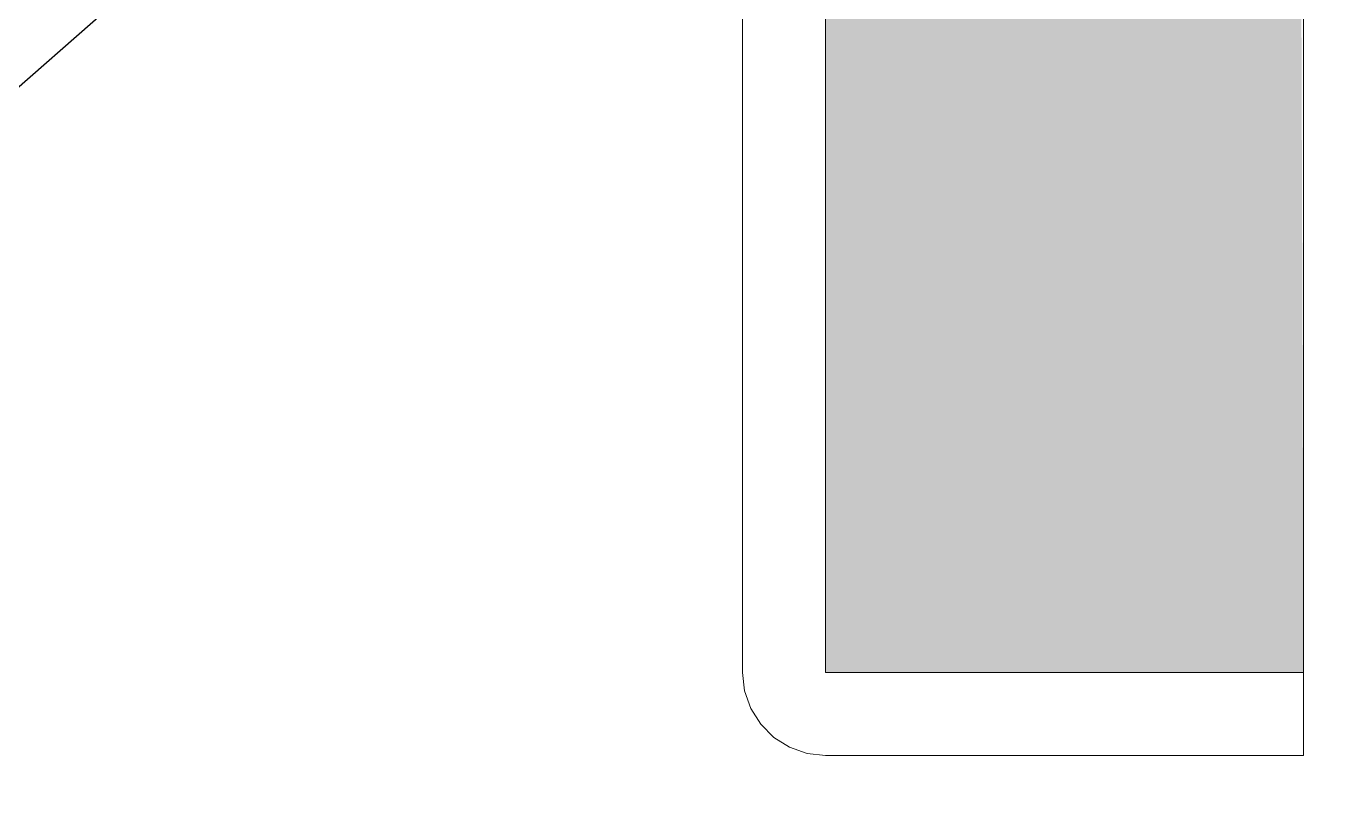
# Model space of a CAD drawing. Header units: metres. Extents: x -5 to 264, y -2 to 18.
# Drawn here: x 2.99994 to 3.02346, y 13.57295 to 13.58687 of the extents above; entities that cross this region are included whole.
import ezdxf

# ---------------------------------------------------------------- set-up
doc = ezdxf.new("R2010")
doc.units = ezdxf.units.M
for name, color, linetype, lineweight in [('A-ROOF', 7, 'Continuous', 9), ('A-ROOF-1', 7, 'Continuous', 25), ('S-BEAM', 7, 'Continuous', 5), ('S-BEAM-3', 7, 'Continuous', 15)]:
    doc.layers.add(name, color=color, linetype=linetype, lineweight=lineweight)
doc.layers.add('S-BEAM-1', color=7, linetype='Continuous', lineweight=5, true_color=0xe9e9e9)
doc.layers.add('S-BEAM-2', color=7, linetype='Continuous', lineweight=5, true_color=0xaeaeae)

# ---------------------------------------------------------------- blocks, each defined once
blk = doc.blocks.new('Telhados 1 - Telhados 1-4018348-CORTE A_A')
at = {"layer": 'A-ROOF-1', "flags": 128}
blk.add_lwpolyline([(1.998557, 13.586559), (2.068369, 13.525508), (2.145545, 13.47408), (2.228767, 13.433156), (2.316615, 13.403431), (2.407588, 13.385416), (2.500133, 13.379416), (2.592671, 13.385535), (2.68362, 13.403667), (2.77143, 13.433504), (2.854599, 13.474536), (2.931709, 13.526062), (3.001443, 13.587202)], dxfattribs=at)
blk = doc.blocks.new('MK_JOIST_R01 - MK_JOIST_36_-V55-CORTE A_A')
at = {"layer": 'S-BEAM-1'}
blk.add_hatch(color=256, dxfattribs=at).paths.add_polyline_path([(3.023019, 13.575202), (3.02292, 13.605629), (3.014386, 13.59457), (3.014386, 13.575202), (3.02292, 13.575202)])
at = {"layer": 'S-BEAM-2'}
h = blk.add_hatch(color=256, dxfattribs=at)
h.paths.add_polyline_path([(3.185614, 12.13315), (3.187114, 12.13315), (3.185614, 12.155038)])
h.paths.add_polyline_path([(3.043498, 12.101921), (3.043498, 12.104042), (3.02292, 12.122496)])
h.paths.add_polyline_path([(3.122985, 12.102967), (3.121485, 12.158035), (3.077015, 12.156535), (3.078515, 12.156535), (3.121485, 12.156535), (3.122955, 12.102967)])
h.paths.add_polyline_path([(3.077015, 13.627283), (3.077015, 13.628783), (3.044573, 13.627283)])
h.paths.add_polyline_path([(3.077015, 13.572205), (3.122985, 13.573705), (3.121485, 13.573705), (3.078515, 13.573705), (3.077015, 13.573705)])
h.paths.add_polyline_path([(3.013325, 13.575202), (3.014386, 13.575202), (3.012886, 13.575202)])
h.paths.add_polyline_path([(3.185614, 13.597095), (3.186675, 13.598155), (3.184553, 13.598155)])
at = {"layer": 'S-BEAM'}
blk.add_line((3.023019, 13.575202), (3.023019, 13.605728), dxfattribs=at)
at = {"layer": 'S-BEAM-3'}
for p, q in [((3.012886, 13.597095), (3.012886, 13.575202)), ((3.014386, 13.575202), (3.014386, 13.597095)), ((3.023019, 13.575202), (3.014386, 13.575202)), ((3.023019, 13.573702), (3.023019, 13.575202)), ((3.014386, 13.573702), (3.023019, 13.573702))]:
    blk.add_line(p, q, dxfattribs=at)
at = {"layer": 'S-BEAM-3', "flags": 128}
blk.add_lwpolyline([(3.012886, 13.575202), (3.012923, 13.574868), (3.013034, 13.574551), (3.013213, 13.574266), (3.013451, 13.574029), (3.013735, 13.57385), (3.014052, 13.573739), (3.014386, 13.573702)], dxfattribs=at)

msp = doc.modelspace()

# ---------------------------------------------------------------- block references
at = {"layer": 'A-ROOF'}
msp.add_blockref('Telhados 1 - Telhados 1-4018348-CORTE A_A', (0, 0), dxfattribs=at)
at = {"layer": 'S-BEAM'}
msp.add_blockref('MK_JOIST_R01 - MK_JOIST_36_-V55-CORTE A_A', (0, 0), dxfattribs=at)

doc.saveas('drawing.dxf')
